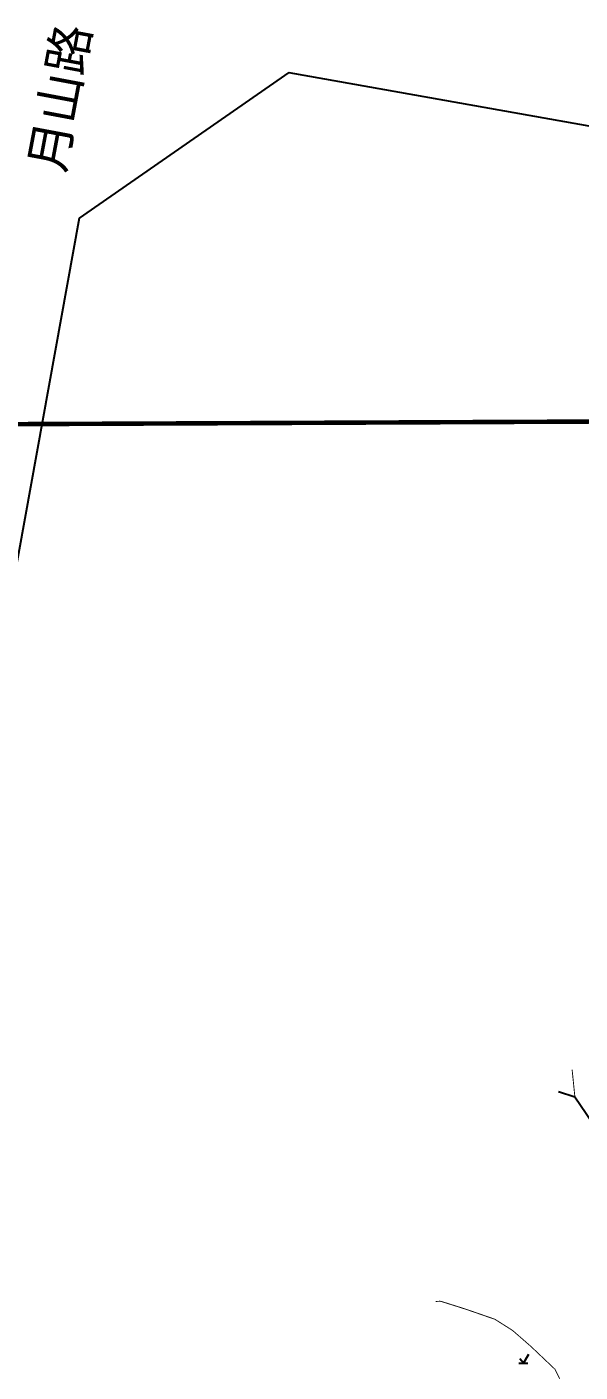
# Model space of a CAD drawing. Extents: x 529262 to 576451, y 2694391 to 2717535.
# Drawn here: x 562795.5 to 562856.7, y 2709551.8 to 2709700.6 of the extents above; entities that cross this region are included whole.
import ezdxf
from ezdxf.enums import TextEntityAlignment as Align
from ezdxf.xclip import XClip

# ---------------------------------------------------------------- set-up
doc = ezdxf.new("R2010")
doc.units = 0
doc.header["$XCLIPFRAME"] = 0
for name, color, linetype in [('DMTZ', 8, 'Continuous'), ('PP-COM', 7, 'Continuous'), ('RD-红线', 7, 'Continuous'), ('RD-路名', 7, 'Continuous'), ('ZBTZ', 8, 'Continuous')]:
    doc.layers.add(name, color=color, linetype=linetype)
doc.styles.add('黑体', font='simhei.ttf')
doc.linetypes.add('10421', pattern='A,2,[150,AAA.SHX,S=0.5,R=0,X=0,Y=0.5],1e-11', length=2)

# ---------------------------------------------------------------- blocks, each defined once
blk = doc.blocks.new('A$C19FD0107')
at = {"layer": 'RD-红线', "color": 8}
blk.add_lwpolyline([(-8173.49, 15304.97), (-8196.67, 15288.84, 0.413261)], format="xyb", dxfattribs=at)
at = {"layer": 'RD-红线', "color": 8, "linetype": 'Continuous', "flags": 128}
for points in [[(-8173.49, 15304.97), (-7939.37, 15263.36)], [(-8196.67, 15288.84), (-8236.82, 15067.13)]]:
    blk.add_lwpolyline(points, dxfattribs=at)
blk = doc.blocks.new('gc123')
at = {"color": 8}
for p, q in [((-1, 0), (1, 0)), ((0, 0), (-0.8, 1)), ((0, 0), (1.2, 2))]:
    blk.add_line(p, q, dxfattribs=at)

msp = doc.modelspace()

# ---------------------------------------------------------------- linework, layer by layer
at = {"const_width": 0.5}
msp.add_lwpolyline([(562655.324, 2709656.052), (562655.298, 2708939.262), (562981.207, 2708939.425), (562981.103, 2709012.625), (563226.91, 2709012.603), (563226.866, 2709658.622), (562655.324, 2709656.052)], dxfattribs=at)
at = {"layer": 'DMTZ', "linetype": '10421', "flags": 128}
msp.add_lwpolyline([(562854.322, 2709582.865), (562856.145, 2709582.257), (562860.676, 2709575.587), (562860.947, 2709575.102), (562861.356, 2709573.8)], dxfattribs=at)
at = {"layer": 'ZBTZ', "linetype": 'Continuous', "const_width": 0.1, "flags": 128}
for points in [[(562856.145, 2709582.257), (562855.837, 2709585.28)], [(562840.732, 2709559.638), (562841.248, 2709559.666), (562841.634, 2709559.56), (562844.147, 2709558.763), (562847.295, 2709557.671), (562849.254, 2709556.433), (562851.26, 2709554.685), (562853.93, 2709552.151), (562854.469, 2709551.081)]]:
    msp.add_lwpolyline(points, dxfattribs=at)

# ---------------------------------------------------------------- block references
at = {"layer": 'PP-COM'}
ref = msp.add_blockref('A$C19FD0107', (570997.993, 2694390.603), dxfattribs=at)
XClip(ref).set_block_clipping_path([(-9366.4383134884, 14428.6043910822), (-3328.4480743363, 17452.7484863754)])
at = {"layer": 'ZBTZ', "linetype": 'Continuous', "xscale": 0.5, "yscale": 0.5}
msp.add_blockref('gc123', (562850.447, 2709552.812), dxfattribs=at)

# ---------------------------------------------------------------- texts
at = {"layer": 'RD-路名', "color": 7, "style": '黑体'}
msp.add_text('月山路', height=4, rotation=79.37678, dxfattribs=at).set_placement((562799.086, 2709692.792), align=Align.MIDDLE)

doc.saveas('drawing.dxf')
